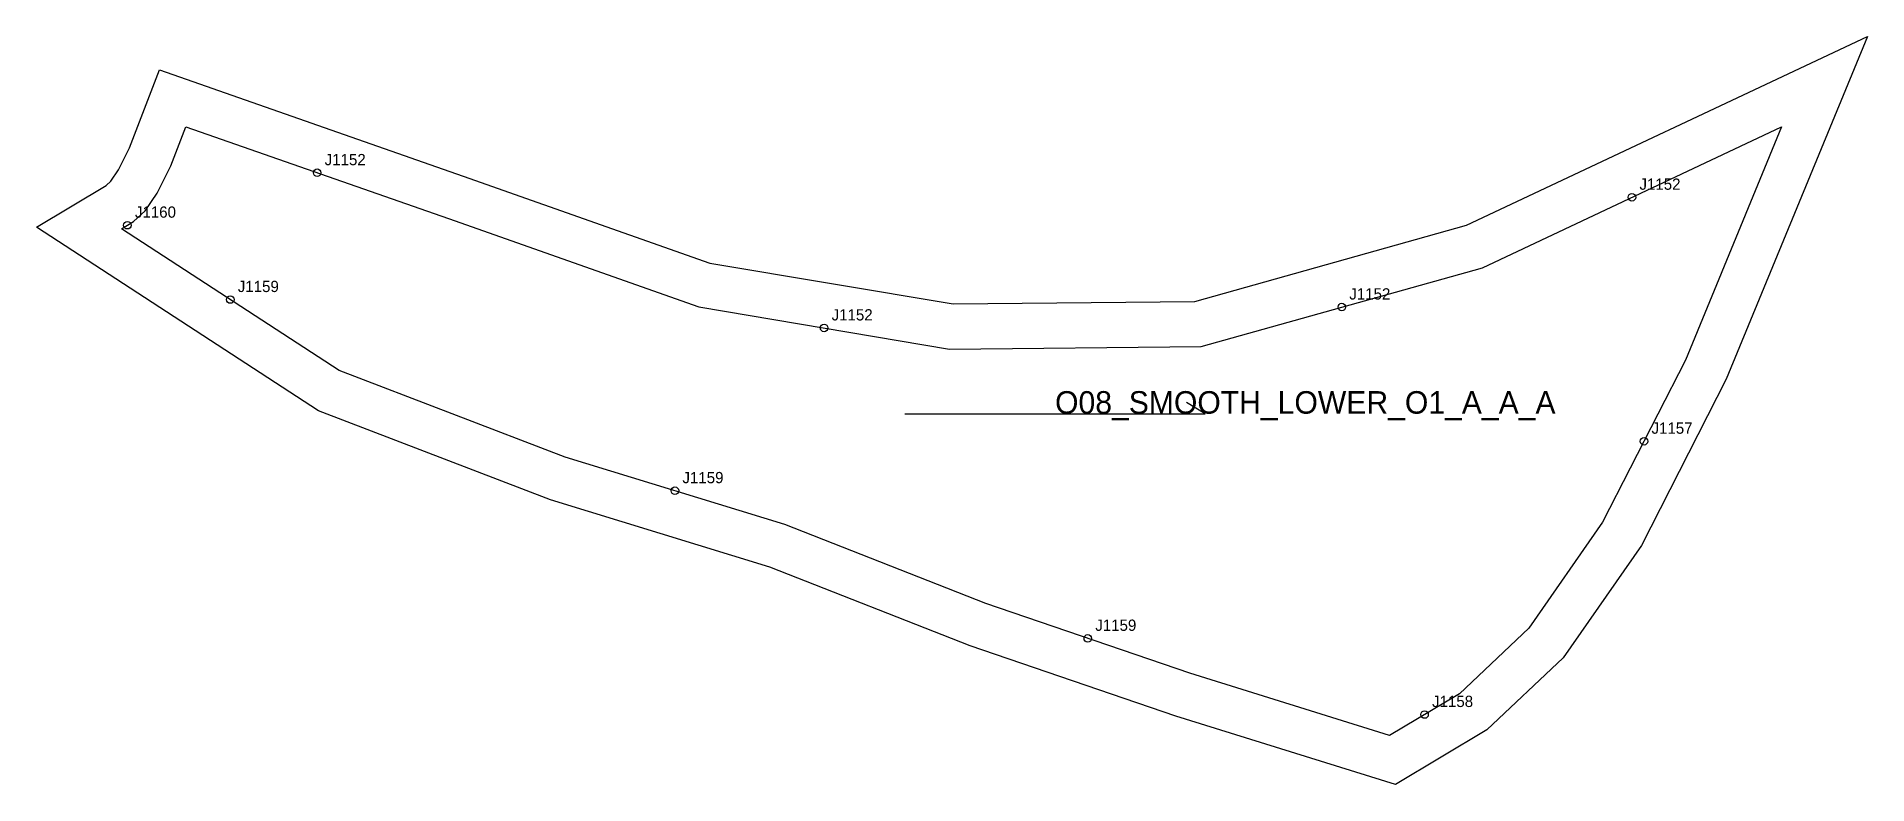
# Model space of a CAD drawing. Header units: millimetres. Extents: x -40 to 448, y -175 to 24.
import ezdxf

# ---------------------------------------------------------------- set-up
doc = ezdxf.new("R2010")
doc.units = ezdxf.units.MM
for name, color, linetype in [('CUT', 1, 'Continuous'), ('GRAIN', 3, 'Continuous'), ('LABEL', 7, 'Continuous'), ('NOTCH', 2, 'Continuous'), ('SEW', 5, 'Continuous')]:
    doc.layers.add(name, color=color, linetype=linetype)

msp = doc.modelspace()

# ---------------------------------------------------------------- linework, layer by layer
at = {"layer": 'CUT'}
msp.add_lwpolyline([(-7.01, 15.16), (73.88, -13.09), (139.61, -36.25), (204.36, -47.14), (268.76, -46.46), (341.18, -26.19), (447.94, 24.02), (410.36, -67.14), (387.72, -111.45), (366.9, -141.36), (346.54, -160.53), (322.21, -175.02), (263.7, -156.86), (208.93, -138.14), (155.57, -117.17), (97.1, -99.24), (35.31, -75.57), (-39.78, -26.73), (-21.28, -15.6), (-20.02, -14.42), (-17.97, -11.47), (-15.01, -5.56), (-7.01, 15.16)], close=True, dxfattribs=at)
at = {"layer": 'GRAIN'}
for p, q in [((191.54, -76.35), (271.54, -76.35)), ((271.54, -76.35), (266.54, -73.35))]:
    msp.add_line(p, q, dxfattribs=at)
at = {"layer": 'NOTCH'}
for centre in [(34.96, -12.21), (385.22, -18.74), (-15.59, -26.18), (11.82, -45.97), (307.92, -47.96), (170.01, -53.53), (388.43, -83.69), (130.27, -96.86), (240.25, -136.16), (329.97, -156.44)]:
    msp.add_circle(centre, 1, dxfattribs=at)
at = {"layer": 'SEW'}
msp.add_lwpolyline([(0, 0), (69.91, -24.41), (136.6, -47.92), (203.42, -59.15), (270.46, -58.44), (345.38, -37.48), (425.06, 0), (399.46, -62.12), (377.41, -105.27), (357.77, -133.48), (339.27, -150.89), (320.66, -161.98), (267.42, -145.45), (213.07, -126.88), (159.53, -105.83), (101.01, -87.88), (40.79, -64.82), (-17.16, -27.13), (-14.01, -25.23), (-10.9, -22.32), (-7.62, -17.62), (-4.02, -10.41)], close=True, dxfattribs=at)

# ---------------------------------------------------------------- texts
at = {"layer": 'LABEL'}
for s, height, p in [('J1152', 3, (36.96, -10.21)), ('J1152', 3, (387.22, -16.74)), ('J1160', 3, (-13.59, -24.18)), ('J1159', 3, (13.82, -43.97)), ('J1152', 3, (309.92, -45.96)), ('J1152', 3, (172.01, -51.53)), ('O08_SMOOTH_LOWER_O1_A_A_A', 6, (231.54, -76.35)), ('J1157', 3, (390.43, -81.69)), ('J1159', 3, (132.27, -94.86)), ('J1159', 3, (242.25, -134.16)), ('J1158', 3, (331.97, -154.44))]:
    msp.add_text(s, height=height, dxfattribs=at).set_placement(p)

doc.saveas('drawing.dxf')
